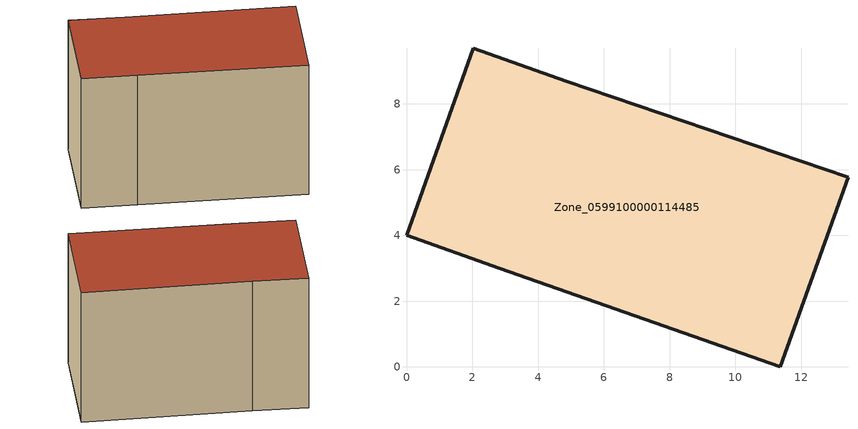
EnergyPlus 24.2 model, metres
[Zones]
Zone_0599100000114485
 floor ground (C_G): 2.83,3 0,4.01 2.03,9.7 4.85,8.69 13.42,5.77 11.37,0 z0.68
 wall outside (C_F): 0,4.01 2.83,3 11.37,0 13.42,5.77 4.85,8.69 2.03,9.7 0,4.01 z0.68:8.58
 roof outside (C_R): 11.37,0 13.42,5.77 4.85,8.69 2.03,9.7 0,4.01 2.83,3 z8.58
[BUILDING]
Pand.0599100000114485: North Axis=0; Terrain=City; Loads Convergence Tolerance Value=0.04; Temperature Convergence Tolerance Value=0.4; Solar Distribution=FullExterior; Maximum Number of Warmup Days=25; Minimum Number of Warmup Days=1
[Site:Location]
Rotterdam.The.Hague.AP_ZH_NLD Design_Conditions: Latitude=51.96; Longitude=4.45; Time Zone=1; Elevation=-4.5
[SITE:GROUNDTEMPERATURE:BUILDINGSURFACE]
18, 18, 18, 18, 18, 18, 18, 18, 18, 18, 18, 18
[MATERIAL] Thermal Absorptance=0.9; Solar Absorptance=0.7; Visible Absorptance=0.7
Name | Roughness | Thickness | Conductivity | Density | Specific Heat
G.TI.1965-1974 | MediumSmooth | 0.15 | 0.882353 | 540 | 1210
F.TI.1965-1974 | Rough | 0.3 | 0.697674 | 1920 | 840
R.TI.1965-1974 | MediumRough | 0.2 | 0.232558 | 1500 | 1000
[CONSTRUCTION]
C_G: G.TI.1965-1974
C_F: F.TI.1965-1974
C_R: R.TI.1965-1974
[ZONE]
Zone_0599100000114485: Type=1; Multiplier=1; Ceiling Height=Autocalculate; Volume=Autocalculate; Floor Area=autocalculate; Part of Total Floor Area=Yes
[ZONEINFILTRATION:DESIGNFLOWRATE]
Infil_Zone_0599100000114485: Zone or ZoneList or Space or SpaceList=Zone_0599100000114485; Schedule=AlwaysOn; Design Flow Rate Calculation Method=Flow/Area; Flow Rate per Floor Area=0.003; Constant Term Coefficient=1; Temperature Term Coefficient=0; Velocity Term Coefficient=0; Velocity Squared Term Coefficient=0
[HVACTEMPLATE:ZONE:IDEALLOADSAIRSYSTEM]
Zone_0599100000114485: Maximum Heating Supply Air Temperature=50; Minimum Cooling Supply Air Temperature=13; Maximum Heating Supply Air Humidity Ratio=0.0156; Minimum Cooling Supply Air Humidity Ratio=0.0077; Heating Limit=NoLimit; Cooling Limit=NoLimit; Dehumidification Control Type=ConstantSensibleHeatRatio; Cooling Sensible Heat Ratio=0.7; Dehumidification Setpoint=60; Humidification Control Type=None; Humidification Setpoint=30; Outdoor Air Method=None; Outdoor Air Flow Rate per Person=0.00944; Outdoor Air Flow Rate per Zone Floor Area=0; Outdoor Air Flow Rate per Zone=0; Demand Controlled Ventilation Type=None; Outdoor Air Economizer Type=NoEconomizer; Heat Recovery Type=None; Sensible Heat Recovery Effectiveness=0.7; Latent Heat Recovery Effectiveness=0.65
[ZONECONTROL:THERMOSTAT]
ThermostatControl_Zone_0599100000114485: Zone or ZoneList=Zone_0599100000114485; Control Type Schedule=DualSetpointControlType; Control 1=Thermostat_Zone_0599100000114485; Temperature Difference Between Cutout And Setpoint=0
[THERMOSTATSETPOINT:DUALSETPOINT]
Thermostat_Zone_0599100000114485: Heating Setpoint Temperature Schedule=HeatingSetpoint_Zone_0599100000114485; Cooling Setpoint Temperature Schedule=CoolingSetpoint_Zone_0599100000114485
[SCHEDULE:COMPACT]
HeatingSetpoint_Zone_0599100000114485: Through: 12/31, For: AllDays, Until: 24:00, 21
CoolingSetpoint_Zone_0599100000114485: Through: 12/31, For: AllDays, Until: 24:00, 24
DualSetpointControlType: Through: 12/31, For: AllDays, Until: 24:00, 4
AlwaysOn: Through: 12/31, For: AllDays, Until: 24:00, 1
